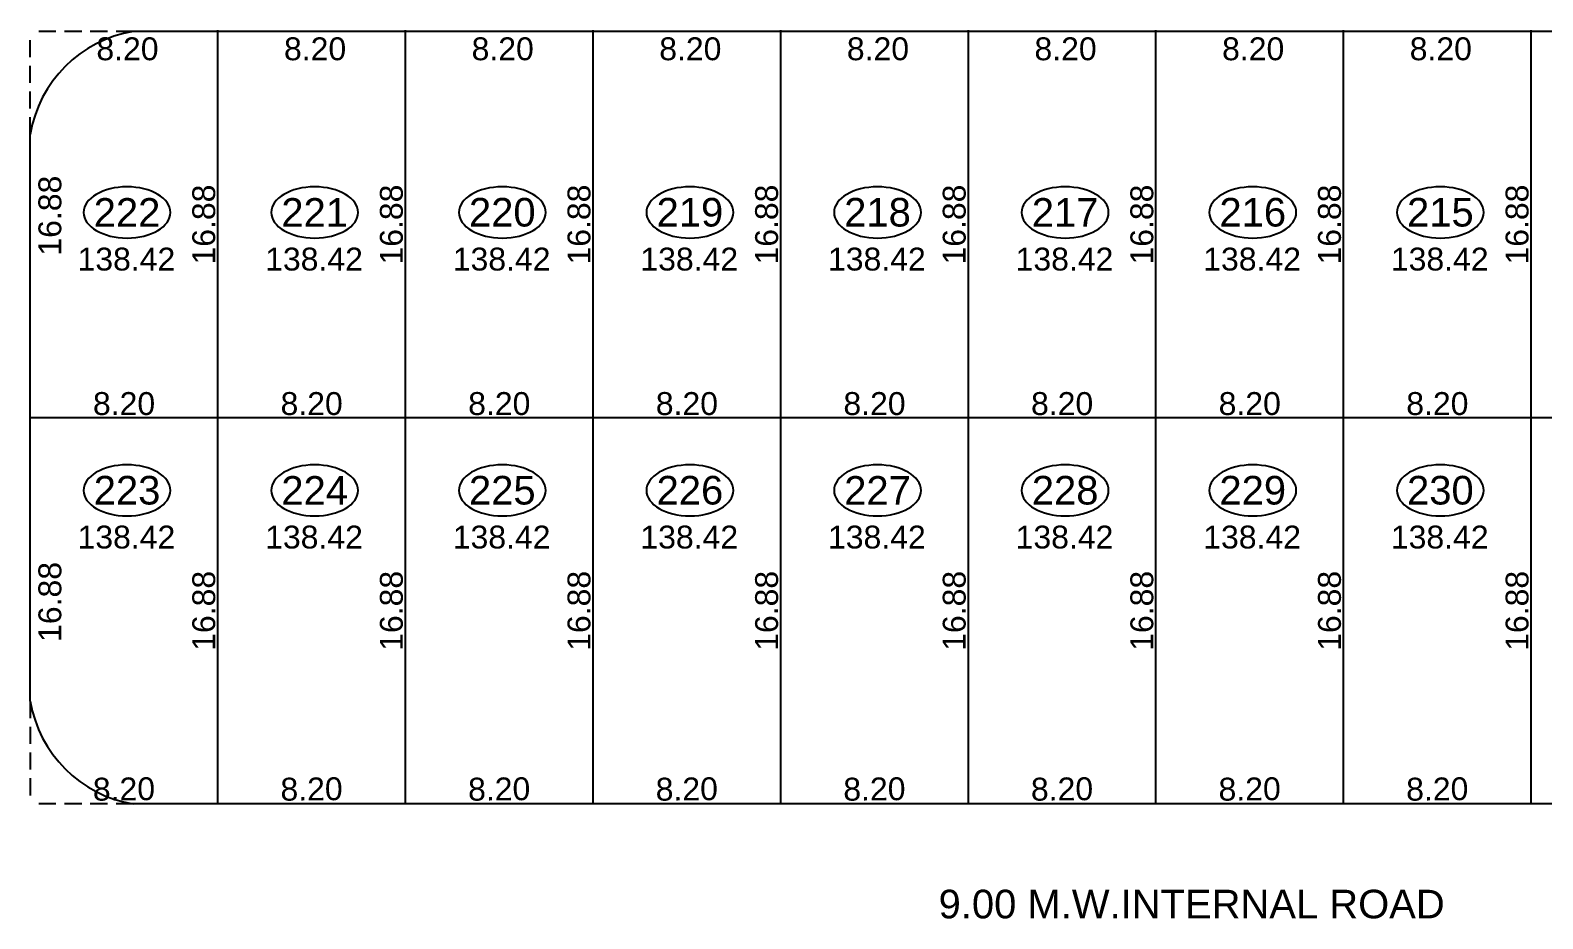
# Model space of a CAD drawing. Header units: millimetres. Extents: x 9625 to 10808, y -1607 to -1252.
# Drawn here: x 10449.6 to 10515.7, y -1463.1 to -1424.3 of the extents above; entities that cross this region are included whole.
import ezdxf

# ---------------------------------------------------------------- set-up
doc = ezdxf.new("R2010")
doc.units = ezdxf.units.MM
doc.header["$LTSCALE"] = 3
doc.header["$MEASUREMENT"] = 0
doc.header["$PDMODE"] = 35
doc.header["$PDSIZE"] = 1
doc.linetypes.add('HIDDEN', pattern=[0.375, 0.25, -0.125])
doc.layers.get('Defpoints').update_dxf_attribs({"linetype": 'HIDDEN'})
for name, color, linetype in [('DIM1', 8, 'Continuous'), ('PLOT TEXT', 3, 'Continuous'), ('Text', 3, 'Continuous'), ('WALL', 6, 'Continuous')]:
    doc.layers.add(name, color=color, linetype=linetype)
doc.styles.add('ARIAL', font='arial.ttf')
doc.styles.get("Standard").update_dxf_attribs({"font": 'arial.ttf'})
doc.dimstyles.get("Standard").update_dxf_attribs({"dimtxt": 1, "dimasz": 0, "dimexe": 0, "dimexo": 0, "dimgap": 0.1, "dimtad": 1, "dimzin": 0, "dimdsep": 46, "dimtxsty": 'Standard', "dimcen": 0, "dimse1": 1, "dimse2": 1, "dimsd1": 1, "dimsd2": 1, "dimclrd": 256, "dimclre": 256, "dimclrt": 3, "dimadec": 0, "dimazin": 0, "dimtfac": 1, "dimtix": 1, "dimtofl": 0, "dimtmove": 2, "dimatfit": 3, "dimfxl": 1, "dimtolj": 1, "dimtzin": 0, "dimlwd": -1, "dimlwe": -1, "dimarcsym": 0})

# ---------------------------------------------------------------- blocks, each defined once
blk = doc.blocks.new('*D754')
at = {"layer": 'Defpoints', "color": 0}
for p in [(10515.238, -1424.331), (10523.438, -1424.331), (10523.438, -1424.331)]:
    blk.add_point(p, dxfattribs=at)
at = {"layer": 'DIM1', "color": 3, "insert": (10519.488, -1425.097), "char_height": 1, "attachment_point": 5, "rotation": 360}
blk.add_mtext('\\A1;8.20', dxfattribs=at)
blk = doc.blocks.new('*D753')
at = {"layer": 'Defpoints', "color": 0}
for p in [(10515.238, -1441.211), (10523.438, -1441.211), (10523.438, -1441.211)]:
    blk.add_point(p, dxfattribs=at)
at = {"layer": 'DIM1', "color": 3, "insert": (10519.338, -1440.6), "char_height": 1, "attachment_point": 5}
blk.add_mtext('\\A1;8.20', dxfattribs=at)
blk = doc.blocks.new('*D752')
at = {"layer": 'Defpoints', "color": 0}
for p in [(10515.238, -1458.091), (10523.438, -1458.014), (10523.438, -1458.014)]:
    blk.add_point(p, dxfattribs=at)
at = {"layer": 'DIM1', "color": 3, "insert": (10519.333, -1457.442), "char_height": 1, "attachment_point": 5, "rotation": 0.53529}
blk.add_mtext('\\A1;8.20', dxfattribs=at)
blk = doc.blocks.new('*D749')
at = {"layer": 'Defpoints', "color": 0}
for p in [(10498.838, -1441.211), (10498.838, -1458.091), (10498.838, -1458.091)]:
    blk.add_point(p, dxfattribs=at)
at = {"layer": 'DIM1', "color": 3, "insert": (10498.228, -1449.651), "char_height": 1, "attachment_point": 5, "rotation": 90}
blk.add_mtext('\\A1;16.88', dxfattribs=at)
blk = doc.blocks.new('*D748')
at = {"layer": 'Defpoints', "color": 0}
for p in [(10507.038, -1424.331), (10515.238, -1424.331), (10515.238, -1424.331)]:
    blk.add_point(p, dxfattribs=at)
at = {"layer": 'DIM1', "color": 3, "insert": (10511.288, -1425.097), "char_height": 1, "attachment_point": 5, "rotation": 360}
blk.add_mtext('\\A1;8.20', dxfattribs=at)
blk = doc.blocks.new('*D747')
at = {"layer": 'Defpoints', "color": 0}
for p in [(10507.038, -1441.211), (10515.238, -1441.211), (10515.238, -1441.211)]:
    blk.add_point(p, dxfattribs=at)
at = {"layer": 'DIM1', "color": 3, "insert": (10511.138, -1440.6), "char_height": 1, "attachment_point": 5}
blk.add_mtext('\\A1;8.20', dxfattribs=at)
blk = doc.blocks.new('*D746')
at = {"layer": 'Defpoints', "color": 0}
for p in [(10507.038, -1458.091), (10515.238, -1458.014), (10515.238, -1458.014)]:
    blk.add_point(p, dxfattribs=at)
at = {"layer": 'DIM1', "color": 3, "insert": (10511.133, -1457.442), "char_height": 1, "attachment_point": 5, "rotation": 0.53529}
blk.add_mtext('\\A1;8.20', dxfattribs=at)
blk = doc.blocks.new('*D745')
at = {"layer": 'Defpoints', "color": 0}
for p in [(10515.238, -1441.211), (10515.238, -1458.091), (10515.238, -1458.091)]:
    blk.add_point(p, dxfattribs=at)
at = {"layer": 'DIM1', "color": 3, "insert": (10514.628, -1449.651), "char_height": 1, "attachment_point": 5, "rotation": 90}
blk.add_mtext('\\A1;16.88', dxfattribs=at)
blk = doc.blocks.new('*D744')
at = {"layer": 'Defpoints', "color": 0}
for p in [(10515.238, -1424.331), (10515.238, -1441.211), (10515.238, -1441.211)]:
    blk.add_point(p, dxfattribs=at)
at = {"layer": 'DIM1', "color": 3, "insert": (10514.628, -1432.771), "char_height": 1, "attachment_point": 5, "rotation": 90}
blk.add_mtext('\\A1;16.88', dxfattribs=at)
blk = doc.blocks.new('*D743')
at = {"layer": 'Defpoints', "color": 0}
for p in [(10498.838, -1424.331), (10507.038, -1424.331), (10507.038, -1424.331)]:
    blk.add_point(p, dxfattribs=at)
at = {"layer": 'DIM1', "color": 3, "insert": (10503.088, -1425.097), "char_height": 1, "attachment_point": 5, "rotation": 360}
blk.add_mtext('\\A1;8.20', dxfattribs=at)
blk = doc.blocks.new('*D742')
at = {"layer": 'Defpoints', "color": 0}
for p in [(10498.838, -1441.211), (10507.038, -1441.211), (10507.038, -1441.211)]:
    blk.add_point(p, dxfattribs=at)
at = {"layer": 'DIM1', "color": 3, "insert": (10502.938, -1440.6), "char_height": 1, "attachment_point": 5}
blk.add_mtext('\\A1;8.20', dxfattribs=at)
blk = doc.blocks.new('*D741')
at = {"layer": 'Defpoints', "color": 0}
for p in [(10498.838, -1458.091), (10507.038, -1458.014), (10507.038, -1458.014)]:
    blk.add_point(p, dxfattribs=at)
at = {"layer": 'DIM1', "color": 3, "insert": (10502.933, -1457.442), "char_height": 1, "attachment_point": 5, "rotation": 0.53529}
blk.add_mtext('\\A1;8.20', dxfattribs=at)
blk = doc.blocks.new('*D740')
at = {"layer": 'Defpoints', "color": 0}
for p in [(10507.038, -1441.211), (10507.038, -1458.091), (10507.038, -1458.091)]:
    blk.add_point(p, dxfattribs=at)
at = {"layer": 'DIM1', "color": 3, "insert": (10506.428, -1449.651), "char_height": 1, "attachment_point": 5, "rotation": 90}
blk.add_mtext('\\A1;16.88', dxfattribs=at)
blk = doc.blocks.new('*D739')
at = {"layer": 'Defpoints', "color": 0}
for p in [(10507.038, -1424.331), (10507.038, -1441.211), (10507.038, -1441.211)]:
    blk.add_point(p, dxfattribs=at)
at = {"layer": 'DIM1', "color": 3, "insert": (10506.428, -1432.771), "char_height": 1, "attachment_point": 5, "rotation": 90}
blk.add_mtext('\\A1;16.88', dxfattribs=at)
blk = doc.blocks.new('*D738')
at = {"layer": 'Defpoints', "color": 0}
for p in [(10490.638, -1424.331), (10498.838, -1424.331), (10498.838, -1424.331)]:
    blk.add_point(p, dxfattribs=at)
at = {"layer": 'DIM1', "color": 3, "insert": (10494.888, -1425.097), "char_height": 1, "attachment_point": 5, "rotation": 360}
blk.add_mtext('\\A1;8.20', dxfattribs=at)
blk = doc.blocks.new('*D737')
at = {"layer": 'Defpoints', "color": 0}
for p in [(10490.638, -1441.211), (10498.838, -1441.211), (10498.838, -1441.211)]:
    blk.add_point(p, dxfattribs=at)
at = {"layer": 'DIM1', "color": 3, "insert": (10494.738, -1440.6), "char_height": 1, "attachment_point": 5}
blk.add_mtext('\\A1;8.20', dxfattribs=at)
blk = doc.blocks.new('*D736')
at = {"layer": 'Defpoints', "color": 0}
for p in [(10490.638, -1458.091), (10498.838, -1458.014), (10498.838, -1458.014)]:
    blk.add_point(p, dxfattribs=at)
at = {"layer": 'DIM1', "color": 3, "insert": (10494.733, -1457.442), "char_height": 1, "attachment_point": 5, "rotation": 0.53529}
blk.add_mtext('\\A1;8.20', dxfattribs=at)
blk = doc.blocks.new('*D735')
at = {"layer": 'Defpoints', "color": 0}
for p in [(10498.838, -1424.331), (10498.838, -1441.211), (10498.838, -1441.211)]:
    blk.add_point(p, dxfattribs=at)
at = {"layer": 'DIM1', "color": 3, "insert": (10498.228, -1432.771), "char_height": 1, "attachment_point": 5, "rotation": 90}
blk.add_mtext('\\A1;16.88', dxfattribs=at)
blk = doc.blocks.new('*D734')
at = {"layer": 'Defpoints', "color": 0}
for p in [(10482.438, -1424.331), (10490.638, -1424.331), (10490.638, -1424.331)]:
    blk.add_point(p, dxfattribs=at)
at = {"layer": 'DIM1', "color": 3, "insert": (10486.688, -1425.097), "char_height": 1, "attachment_point": 5, "rotation": 360}
blk.add_mtext('\\A1;8.20', dxfattribs=at)
blk = doc.blocks.new('*D733')
at = {"layer": 'Defpoints', "color": 0}
for p in [(10482.438, -1441.211), (10490.638, -1441.211), (10490.638, -1441.211)]:
    blk.add_point(p, dxfattribs=at)
at = {"layer": 'DIM1', "color": 3, "insert": (10486.538, -1440.6), "char_height": 1, "attachment_point": 5}
blk.add_mtext('\\A1;8.20', dxfattribs=at)
blk = doc.blocks.new('*D732')
at = {"layer": 'Defpoints', "color": 0}
for p in [(10482.438, -1458.091), (10490.638, -1458.014), (10490.638, -1458.014)]:
    blk.add_point(p, dxfattribs=at)
at = {"layer": 'DIM1', "color": 3, "insert": (10486.533, -1457.442), "char_height": 1, "attachment_point": 5, "rotation": 0.53529}
blk.add_mtext('\\A1;8.20', dxfattribs=at)
blk = doc.blocks.new('*D731')
at = {"layer": 'Defpoints', "color": 0}
for p in [(10490.638, -1441.211), (10490.638, -1458.091), (10490.638, -1458.091)]:
    blk.add_point(p, dxfattribs=at)
at = {"layer": 'DIM1', "color": 3, "insert": (10490.028, -1449.651), "char_height": 1, "attachment_point": 5, "rotation": 90}
blk.add_mtext('\\A1;16.88', dxfattribs=at)
blk = doc.blocks.new('*D730')
at = {"layer": 'Defpoints', "color": 0}
for p in [(10490.638, -1424.331), (10490.638, -1441.211), (10490.638, -1441.211)]:
    blk.add_point(p, dxfattribs=at)
at = {"layer": 'DIM1', "color": 3, "insert": (10490.028, -1432.771), "char_height": 1, "attachment_point": 5, "rotation": 90}
blk.add_mtext('\\A1;16.88', dxfattribs=at)
blk = doc.blocks.new('*D729')
at = {"layer": 'Defpoints', "color": 0}
for p in [(10474.238, -1424.331), (10482.438, -1424.331), (10482.438, -1424.331)]:
    blk.add_point(p, dxfattribs=at)
at = {"layer": 'DIM1', "color": 3, "insert": (10478.488, -1425.097), "char_height": 1, "attachment_point": 5, "rotation": 360}
blk.add_mtext('\\A1;8.20', dxfattribs=at)
blk = doc.blocks.new('*D728')
at = {"layer": 'Defpoints', "color": 0}
for p in [(10474.238, -1441.211), (10482.438, -1441.211), (10482.438, -1441.211)]:
    blk.add_point(p, dxfattribs=at)
at = {"layer": 'DIM1', "color": 3, "insert": (10478.338, -1440.6), "char_height": 1, "attachment_point": 5}
blk.add_mtext('\\A1;8.20', dxfattribs=at)
blk = doc.blocks.new('*D727')
at = {"layer": 'Defpoints', "color": 0}
for p in [(10474.238, -1458.091), (10482.438, -1458.014), (10482.438, -1458.014)]:
    blk.add_point(p, dxfattribs=at)
at = {"layer": 'DIM1', "color": 3, "insert": (10478.333, -1457.442), "char_height": 1, "attachment_point": 5, "rotation": 0.53529}
blk.add_mtext('\\A1;8.20', dxfattribs=at)
blk = doc.blocks.new('*D726')
at = {"layer": 'Defpoints', "color": 0}
for p in [(10482.438, -1441.211), (10482.438, -1458.091), (10482.438, -1458.091)]:
    blk.add_point(p, dxfattribs=at)
at = {"layer": 'DIM1', "color": 3, "insert": (10481.828, -1449.651), "char_height": 1, "attachment_point": 5, "rotation": 90}
blk.add_mtext('\\A1;16.88', dxfattribs=at)
blk = doc.blocks.new('*D725')
at = {"layer": 'Defpoints', "color": 0}
for p in [(10482.438, -1424.331), (10482.438, -1441.211), (10482.438, -1441.211)]:
    blk.add_point(p, dxfattribs=at)
at = {"layer": 'DIM1', "color": 3, "insert": (10481.828, -1432.771), "char_height": 1, "attachment_point": 5, "rotation": 90}
blk.add_mtext('\\A1;16.88', dxfattribs=at)
blk = doc.blocks.new('*D724')
at = {"layer": 'Defpoints', "color": 0}
for p in [(10466.038, -1424.331), (10474.238, -1424.331), (10474.238, -1424.331)]:
    blk.add_point(p, dxfattribs=at)
at = {"layer": 'DIM1', "color": 3, "insert": (10470.288, -1425.097), "char_height": 1, "attachment_point": 5, "rotation": 360}
blk.add_mtext('\\A1;8.20', dxfattribs=at)
blk = doc.blocks.new('*D723')
at = {"layer": 'Defpoints', "color": 0}
for p in [(10466.038, -1441.211), (10474.238, -1441.211), (10474.238, -1441.211)]:
    blk.add_point(p, dxfattribs=at)
at = {"layer": 'DIM1', "color": 3, "insert": (10470.138, -1440.6), "char_height": 1, "attachment_point": 5}
blk.add_mtext('\\A1;8.20', dxfattribs=at)
blk = doc.blocks.new('*D722')
at = {"layer": 'Defpoints', "color": 0}
for p in [(10466.038, -1458.091), (10474.238, -1458.014), (10474.238, -1458.014)]:
    blk.add_point(p, dxfattribs=at)
at = {"layer": 'DIM1', "color": 3, "insert": (10470.133, -1457.442), "char_height": 1, "attachment_point": 5, "rotation": 0.53529}
blk.add_mtext('\\A1;8.20', dxfattribs=at)
blk = doc.blocks.new('*D721')
at = {"layer": 'Defpoints', "color": 0}
for p in [(10474.238, -1441.211), (10474.238, -1458.091), (10474.238, -1458.091)]:
    blk.add_point(p, dxfattribs=at)
at = {"layer": 'DIM1', "color": 3, "insert": (10473.628, -1449.651), "char_height": 1, "attachment_point": 5, "rotation": 90}
blk.add_mtext('\\A1;16.88', dxfattribs=at)
blk = doc.blocks.new('*D720')
at = {"layer": 'Defpoints', "color": 0}
for p in [(10474.238, -1424.331), (10474.238, -1441.211), (10474.238, -1441.211)]:
    blk.add_point(p, dxfattribs=at)
at = {"layer": 'DIM1', "color": 3, "insert": (10473.628, -1432.771), "char_height": 1, "attachment_point": 5, "rotation": 90}
blk.add_mtext('\\A1;16.88', dxfattribs=at)
blk = doc.blocks.new('*D719')
at = {"layer": 'Defpoints', "color": 0}
for p in [(10457.838, -1424.331), (10466.038, -1424.331), (10466.038, -1424.331)]:
    blk.add_point(p, dxfattribs=at)
at = {"layer": 'DIM1', "color": 3, "insert": (10462.088, -1425.097), "char_height": 1, "attachment_point": 5, "rotation": 360}
blk.add_mtext('\\A1;8.20', dxfattribs=at)
blk = doc.blocks.new('*D718')
at = {"layer": 'Defpoints', "color": 0}
for p in [(10457.838, -1441.211), (10466.038, -1441.211), (10466.038, -1441.211)]:
    blk.add_point(p, dxfattribs=at)
at = {"layer": 'DIM1', "color": 3, "insert": (10461.938, -1440.6), "char_height": 1, "attachment_point": 5}
blk.add_mtext('\\A1;8.20', dxfattribs=at)
blk = doc.blocks.new('*D717')
at = {"layer": 'Defpoints', "color": 0}
for p in [(10457.838, -1458.091), (10466.038, -1458.014), (10466.038, -1458.014)]:
    blk.add_point(p, dxfattribs=at)
at = {"layer": 'DIM1', "color": 3, "insert": (10461.933, -1457.442), "char_height": 1, "attachment_point": 5, "rotation": 0.53529}
blk.add_mtext('\\A1;8.20', dxfattribs=at)
blk = doc.blocks.new('*D716')
at = {"layer": 'Defpoints', "color": 0}
for p in [(10466.038, -1441.211), (10466.038, -1458.091), (10466.038, -1458.091)]:
    blk.add_point(p, dxfattribs=at)
at = {"layer": 'DIM1', "color": 3, "insert": (10465.428, -1449.651), "char_height": 1, "attachment_point": 5, "rotation": 90}
blk.add_mtext('\\A1;16.88', dxfattribs=at)
blk = doc.blocks.new('*D715')
at = {"layer": 'Defpoints', "color": 0}
for p in [(10466.038, -1424.331), (10466.038, -1441.211), (10466.038, -1441.211)]:
    blk.add_point(p, dxfattribs=at)
at = {"layer": 'DIM1', "color": 3, "insert": (10465.428, -1432.771), "char_height": 1, "attachment_point": 5, "rotation": 90}
blk.add_mtext('\\A1;16.88', dxfattribs=at)
blk = doc.blocks.new('*D714')
at = {"layer": 'Defpoints', "color": 0}
for p in [(10449.638, -1441.211), (10449.638, -1441.211), (10449.638, -1458.091)]:
    blk.add_point(p, dxfattribs=at)
at = {"layer": 'DIM1', "color": 3, "insert": (10450.502, -1449.262), "char_height": 1, "attachment_point": 5, "rotation": 90}
blk.add_mtext('\\A1;16.88', dxfattribs=at)
blk = doc.blocks.new('*D713')
at = {"layer": 'Defpoints', "color": 0}
for p in [(10449.638, -1424.331), (10449.638, -1424.331), (10449.638, -1441.211)]:
    blk.add_point(p, dxfattribs=at)
at = {"layer": 'DIM1', "color": 3, "insert": (10450.502, -1432.382), "char_height": 1, "attachment_point": 5, "rotation": 90}
blk.add_mtext('\\A1;16.88', dxfattribs=at)
blk = doc.blocks.new('*D712')
at = {"layer": 'Defpoints', "color": 0}
for p in [(10449.638, -1424.331), (10457.838, -1424.331), (10457.838, -1424.331)]:
    blk.add_point(p, dxfattribs=at)
at = {"layer": 'DIM1', "color": 3, "insert": (10453.888, -1425.097), "char_height": 1, "attachment_point": 5, "rotation": 360}
blk.add_mtext('\\A1;8.20', dxfattribs=at)
blk = doc.blocks.new('*D711')
at = {"layer": 'Defpoints', "color": 0}
for p in [(10449.638, -1441.211), (10457.838, -1441.211), (10457.838, -1441.211)]:
    blk.add_point(p, dxfattribs=at)
at = {"layer": 'DIM1', "color": 3, "insert": (10453.738, -1440.6), "char_height": 1, "attachment_point": 5}
blk.add_mtext('\\A1;8.20', dxfattribs=at)
blk = doc.blocks.new('*D710')
at = {"layer": 'Defpoints', "color": 0}
for p in [(10449.638, -1458.091), (10457.838, -1458.014), (10457.838, -1458.014)]:
    blk.add_point(p, dxfattribs=at)
at = {"layer": 'DIM1', "color": 3, "insert": (10453.733, -1457.442), "char_height": 1, "attachment_point": 5, "rotation": 0.53529}
blk.add_mtext('\\A1;8.20', dxfattribs=at)
blk = doc.blocks.new('*D709')
at = {"layer": 'Defpoints', "color": 0}
for p in [(10457.838, -1441.211), (10457.838, -1458.091), (10457.838, -1458.091)]:
    blk.add_point(p, dxfattribs=at)
at = {"layer": 'DIM1', "color": 3, "insert": (10457.228, -1449.651), "char_height": 1, "attachment_point": 5, "rotation": 90}
blk.add_mtext('\\A1;16.88', dxfattribs=at)
blk = doc.blocks.new('*D708')
at = {"layer": 'Defpoints', "color": 0}
for p in [(10457.838, -1424.331), (10457.838, -1441.211), (10457.838, -1441.211)]:
    blk.add_point(p, dxfattribs=at)
at = {"layer": 'DIM1', "color": 3, "insert": (10457.228, -1432.771), "char_height": 1, "attachment_point": 5, "rotation": 90}
blk.add_mtext('\\A1;16.88', dxfattribs=at)
blk = doc.blocks.new('*D532')
at = {"layer": 'Defpoints', "color": 0}
for p in [(10490.638, -1441.211), (10498.838, -1441.211), (10498.838, -1441.211)]:
    blk.add_point(p, dxfattribs=at)
at = {"layer": 'DIM1', "color": 3, "insert": (10494.738, -1440.6), "char_height": 1, "attachment_point": 5}
blk.add_mtext('\\A1;8.20', dxfattribs=at)

msp = doc.modelspace()

# ---------------------------------------------------------------- linework, layer by layer
at = {"layer": 'PLOT TEXT', "extrusion": (0, 0, -1)}
for centre in [(10453.8696, -1432.2408), (10462.0696, -1432.2408), (10470.2696, -1432.2408), (10478.4696, -1432.2408), (10486.6696, -1432.2408), (10494.8696, -1432.2408), (10503.0696, -1432.2408), (10511.2696, -1432.2408), (10453.8696, -1444.3882), (10462.0696, -1444.3882), (10470.2696, -1444.3882), (10478.4696, -1444.3882), (10486.6696, -1444.3882), (10494.8696, -1444.3882), (10503.0696, -1444.3882), (10511.2696, -1444.3882)]:
    msp.add_ellipse(centre, major_axis=(1.9004, 0), ratio=0.5882805, dxfattribs=at)
at = {"layer": 'WALL', "linetype": 'HIDDEN', "lineweight": 25}
for p, q in [((10449.6384, -1428.831), (10449.6384, -1424.331)), ((10454.1384, -1424.331), (10449.6384, -1424.331)), ((10449.6384, -1453.591), (10449.6384, -1458.091)), ((10454.1384, -1458.091), (10449.6384, -1458.091))]:
    msp.add_line(p, q, dxfattribs=at)
at = {"layer": 'WALL', "lineweight": 25}
for p, q in [((10586.8884, -1424.331), (10454.1384, -1424.331)), ((10457.8384, -1458.091), (10457.8384, -1424.2799)), ((10466.0384, -1458.091), (10466.0384, -1424.2799)), ((10474.2384, -1458.091), (10474.2384, -1424.2799)), ((10482.4384, -1458.091), (10482.4384, -1424.2799)), ((10490.6384, -1458.091), (10490.6384, -1424.2799)), ((10498.8384, -1458.091), (10498.8384, -1424.2799)), ((10507.0384, -1458.091), (10507.0384, -1424.2799)), ((10515.2384, -1458.091), (10515.2384, -1424.2799)), ((10449.6384, -1453.591), (10449.6384, -1428.831)), ((10572.6982, -1441.211), (10449.6384, -1441.211)), ((10572.6982, -1458.091), (10454.1384, -1458.091))]:
    msp.add_line(p, q, dxfattribs=at)
for centre, start, end in [((10455.04, -1429.7326), 99.475941, 170.524059), ((10455.04, -1452.6894), 189.475941, 260.524059)]:
    msp.add_arc(centre, 5.4763, start, end, dxfattribs=at)

# ---------------------------------------------------------------- texts
at = {"layer": 'PLOT TEXT', "linetype": 'Continuous', "attachment_point": 5, "style": 'ARIAL'}
for s, insert, char_height in [('\\A1;222', (10453.8696, -1432.2408), 1.25), ('\\A1;221', (10462.0696, -1432.2408), 1.25), ('\\A1;220', (10470.2696, -1432.2408), 1.25), ('\\A1;219', (10478.4696, -1432.2408), 1.25), ('\\A1;218', (10486.6696, -1432.2408), 1.25), ('\\A1;217', (10494.8696, -1432.2408), 1.25), ('\\A1;216', (10503.0696, -1432.2408), 1.25), ('\\A1;215', (10511.2696, -1432.2408), 1.25), ('\\A1;138.42', (10453.8409, -1434.2863), 1), ('\\A1;138.42', (10462.0409, -1434.2863), 1), ('\\A1;138.42', (10470.2409, -1434.2863), 1), ('\\A1;138.42', (10478.4409, -1434.2863), 1), ('\\A1;138.42', (10486.6409, -1434.2863), 1), ('\\A1;138.42', (10494.8409, -1434.2863), 1), ('\\A1;138.42', (10503.0409, -1434.2863), 1), ('\\A1;138.42', (10511.2409, -1434.2863), 1), ('\\A1;223', (10453.8696, -1444.3882), 1.25), ('\\A1;225', (10470.2696, -1444.3882), 1.25), ('\\A1;226', (10478.4696, -1444.3882), 1.25), ('\\A1;228', (10494.8696, -1444.3882), 1.25), ('\\A1;229', (10503.0696, -1444.3882), 1.25), ('\\A1;230', (10511.2696, -1444.3882), 1.25), ('\\A1;224', (10462.0696, -1444.3882), 1.25), ('\\A1;227', (10486.6696, -1444.3882), 1.25), ('\\A1;138.42', (10453.8409, -1446.4338), 1), ('\\A1;138.42', (10462.0409, -1446.4338), 1), ('\\A1;138.42', (10470.2409, -1446.4338), 1), ('\\A1;138.42', (10478.4409, -1446.4338), 1), ('\\A1;138.42', (10486.6409, -1446.4338), 1), ('\\A1;138.42', (10494.8409, -1446.4338), 1), ('\\A1;138.42', (10503.0409, -1446.4338), 1), ('\\A1;138.42', (10511.2409, -1446.4338), 1)]:
    msp.add_mtext(s, dxfattribs=dict(at, insert=insert, char_height=char_height))
at = {"layer": 'Text', "linetype": 'Continuous', "insert": (10500.3989, -1462.4719), "char_height": 1.25, "attachment_point": 5, "style": 'ARIAL'}
msp.add_mtext('\\A1;9.00 M.W.INTERNAL ROAD', dxfattribs=at)

# ---------------------------------------------------------------- dimensions: what is measured, and where the dimension line sits
at = {"layer": 'DIM1'}
for base, p1, p2, angle, picture, middle in [((10449.6384, -1424.331), (10449.6384, -1441.211), (10449.6384, -1424.331), 90, '*D713', (10450.5019, -1432.3823)), ((10457.8384, -1424.331), (10449.6384, -1424.331), (10457.8384, -1424.331), 360, '*D712', (10453.8878, -1425.0969)), ((10466.0384, -1424.331), (10457.8384, -1424.331), (10466.0384, -1424.331), 360, '*D719', (10462.0878, -1425.0969)), ((10474.2384, -1424.331), (10466.0384, -1424.331), (10474.2384, -1424.331), 360, '*D724', (10470.2878, -1425.0969)), ((10482.4384, -1424.331), (10474.2384, -1424.331), (10482.4384, -1424.331), 360, '*D729', (10478.4878, -1425.0969)), ((10490.6384, -1424.331), (10482.4384, -1424.331), (10490.6384, -1424.331), 360, '*D734', (10486.6878, -1425.0969)), ((10498.8384, -1424.331), (10490.6384, -1424.331), (10498.8384, -1424.331), 360, '*D738', (10494.8878, -1425.0969)), ((10507.0384, -1424.331), (10498.8384, -1424.331), (10507.0384, -1424.331), 360, '*D743', (10503.0878, -1425.0969)), ((10515.2384, -1424.331), (10507.0384, -1424.331), (10515.2384, -1424.331), 360, '*D748', (10511.2878, -1425.0969)), ((10523.4384, -1424.331), (10515.2384, -1424.331), (10523.4384, -1424.331), 360, '*D754', (10519.4878, -1425.0969)), ((10449.6384, -1441.211), (10449.6384, -1458.091), (10449.6384, -1441.211), 90, '*D714', (10450.5019, -1449.2623))]:
    dim = msp.add_linear_dim(base=base, p1=p1, p2=p2, angle=angle, dimstyle='Standard', dxfattribs=at)
    dim.commit()
    dim.dimension.update_dxf_attribs({"geometry": picture, "text_midpoint": middle, "dimtype": 129})
for p1, p2, picture, middle in [((10457.8384, -1424.331), (10457.8384, -1441.211), '*D708', (10457.2279, -1432.771)), ((10466.0384, -1424.331), (10466.0384, -1441.211), '*D715', (10465.4279, -1432.771)), ((10474.2384, -1424.331), (10474.2384, -1441.211), '*D720', (10473.6279, -1432.771)), ((10482.4384, -1424.331), (10482.4384, -1441.211), '*D725', (10481.8279, -1432.771)), ((10490.6384, -1424.331), (10490.6384, -1441.211), '*D730', (10490.0279, -1432.771)), ((10498.8384, -1424.331), (10498.8384, -1441.211), '*D735', (10498.2279, -1432.771)), ((10507.0384, -1424.331), (10507.0384, -1441.211), '*D739', (10506.4279, -1432.771)), ((10515.2384, -1424.331), (10515.2384, -1441.211), '*D744', (10514.6279, -1432.771)), ((10449.6384, -1441.211), (10457.8384, -1441.211), '*D711', (10453.7384, -1440.6004)), ((10457.8384, -1441.211), (10466.0384, -1441.211), '*D718', (10461.9384, -1440.6004)), ((10466.0384, -1441.211), (10474.2384, -1441.211), '*D723', (10470.1384, -1440.6004)), ((10474.2384, -1441.211), (10482.4384, -1441.211), '*D728', (10478.3384, -1440.6004)), ((10482.4384, -1441.211), (10490.6384, -1441.211), '*D733', (10486.5384, -1440.6004)), ((10490.6384, -1441.211), (10498.8384, -1441.211), '*D737', (10494.7384, -1440.6004)), ((10490.6384, -1441.211), (10498.8384, -1441.211), '*D532', (10494.7384, -1440.6004)), ((10498.8384, -1441.211), (10507.0384, -1441.211), '*D742', (10502.9384, -1440.6004)), ((10507.0384, -1441.211), (10515.2384, -1441.211), '*D747', (10511.1384, -1440.6004)), ((10515.2384, -1441.211), (10523.4384, -1441.211), '*D753', (10519.3384, -1440.6004)), ((10457.8384, -1441.211), (10457.8384, -1458.091), '*D709', (10457.2279, -1449.651)), ((10466.0384, -1441.211), (10466.0384, -1458.091), '*D716', (10465.4279, -1449.651)), ((10474.2384, -1441.211), (10474.2384, -1458.091), '*D721', (10473.6279, -1449.651)), ((10482.4384, -1441.211), (10482.4384, -1458.091), '*D726', (10481.8279, -1449.651)), ((10490.6384, -1441.211), (10490.6384, -1458.091), '*D731', (10490.0279, -1449.651)), ((10498.8384, -1441.211), (10498.8384, -1458.091), '*D749', (10498.2279, -1449.651)), ((10507.0384, -1441.211), (10507.0384, -1458.091), '*D740', (10506.4279, -1449.651)), ((10515.2384, -1441.211), (10515.2384, -1458.091), '*D745', (10514.6279, -1449.651)), ((10449.6384, -1458.091), (10457.8384, -1458.0144), '*D710', (10453.7327, -1457.4421)), ((10457.8384, -1458.091), (10466.0384, -1458.0144), '*D717', (10461.9327, -1457.4421)), ((10466.0384, -1458.091), (10474.2384, -1458.0144), '*D722', (10470.1327, -1457.4421)), ((10474.2384, -1458.091), (10482.4384, -1458.0144), '*D727', (10478.3327, -1457.4421)), ((10482.4384, -1458.091), (10490.6384, -1458.0144), '*D732', (10486.5327, -1457.4421)), ((10490.6384, -1458.091), (10498.8384, -1458.0144), '*D736', (10494.7327, -1457.4421)), ((10498.8384, -1458.091), (10507.0384, -1458.0144), '*D741', (10502.9327, -1457.4421)), ((10507.0384, -1458.091), (10515.2384, -1458.0144), '*D746', (10511.1327, -1457.4421)), ((10515.2384, -1458.091), (10523.4384, -1458.0144), '*D752', (10519.3327, -1457.4421))]:
    dim = msp.add_aligned_dim(p1=p1, p2=p2, distance=0, dimstyle='Standard', dxfattribs=at)
    dim.commit()
    dim.dimension.update_dxf_attribs({"geometry": picture, "text_midpoint": middle})

doc.saveas('drawing.dxf')
